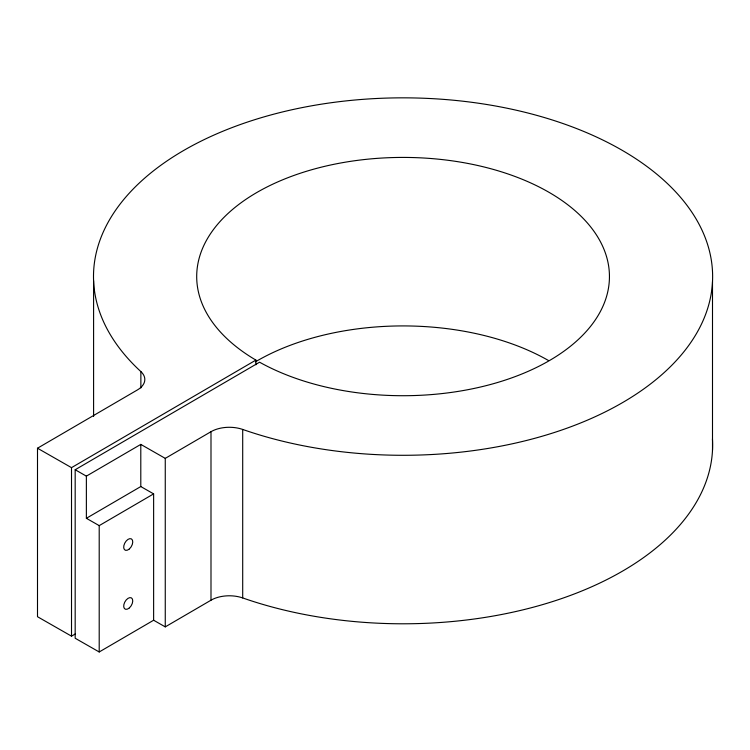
<?xml version="1.0" encoding="UTF-8"?>
<svg xmlns="http://www.w3.org/2000/svg" width="750" height="750" viewBox="0 0 750 750"><rect width="100%" height="100%" fill="white"/><g stroke="black" fill="none" stroke-linecap="round" stroke-linejoin="round"><path stroke-width="1.12" d="M75.356 633.919L71.513 636.159L37.5 616.716L37.5 448.219L137.353 389.972A25.8 14.897 0 0 0 140.869 371.578A309.562 178.725 0 0 1 343.959 101.128A309.562 178.725 0 0 1 707.831 307.903A309.562 178.725 0 0 1 242.7 429.441A25.8 14.897 0 0 0 210.994 431.7L165.262 458.372L165.262 626.878L153.628 620.231L99.206 651.975L75.178 638.25L75.178 469.744L259.566 362.194A206.372 119.147 0 0 0 602.841 306.469A206.372 119.147 0 0 0 349.697 161.475A206.372 119.147 0 0 0 255.9 360.094L255.9 364.772M71.513 636.159L71.513 467.653L255.9 360.094M86.372 518.297L140.794 486.553L153.628 493.884L99.206 525.628L86.372 518.297L86.372 476.137L140.794 444.394L165.262 458.372M165.262 626.878L210.994 600.206A25.8 14.897 0 0 1 242.7 597.938A309.562 178.725 0 0 0 559.659 599.241A309.562 178.725 0 0 0 712.444 438.909M37.5 448.219L71.513 467.653M75.178 469.744L86.372 476.137M712.5 281.728L712.5 450.234M242.7 429.441L242.7 597.938M210.994 431.7L210.994 600.206M153.628 493.884L153.628 620.231M140.869 371.578L140.869 387.956M140.794 444.394L140.794 486.553M99.206 525.628L99.206 651.975M93.591 280.669L93.591 416.409M255.469 361.791A206.372 119.147 0 0 1 548.419 360.487M129.394 607.884A6.45 3.703 -60.3 0 0 131.428 597.891A6.45 3.703 -60.3 0 0 123.844 604.678A6.45 3.703 -60.3 0 0 129.394 607.884M129.394 548.916A6.45 3.703 -60.3 0 0 131.428 538.913A6.45 3.703 -60.3 0 0 123.844 545.7A6.45 3.703 -60.3 0 0 129.394 548.916"/></g></svg>
